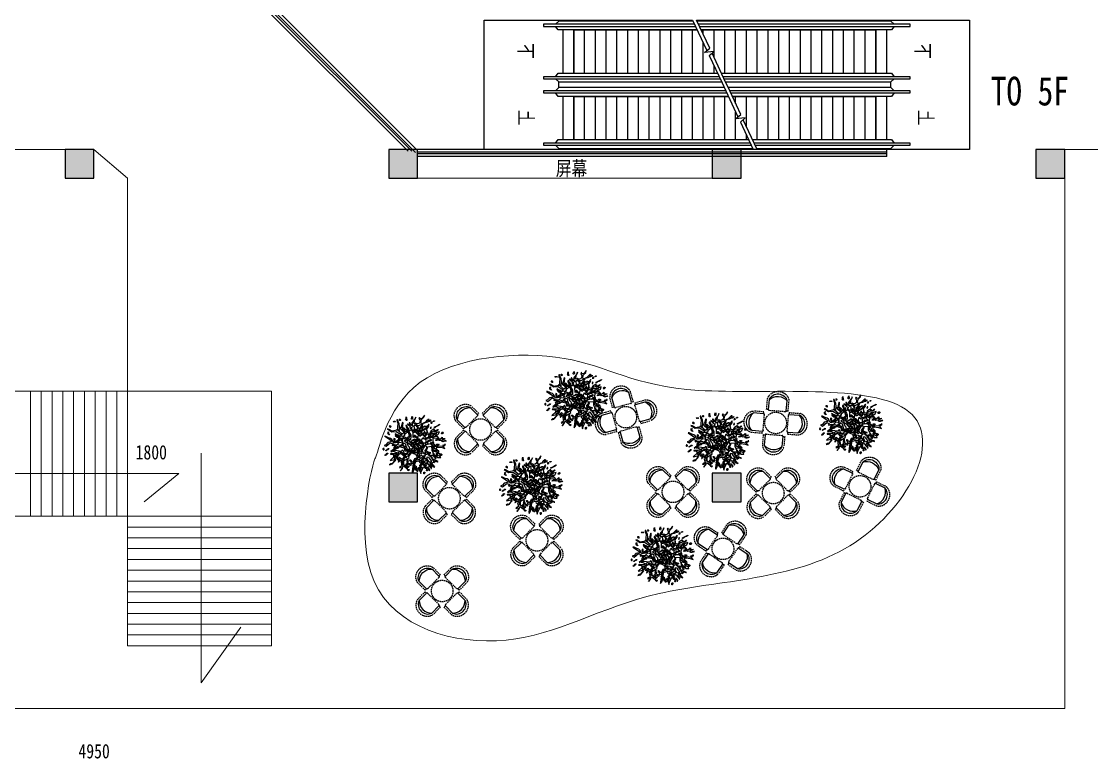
# Model space of a CAD drawing. Header units: millimetres. Extents: x 3288618 to 3380738, y 22100 to 101308.
# Drawn here: x 3326045 to 3355805, y 44148 to 64648 of the extents above; entities that cross this region are included whole.
import ezdxf

# ---------------------------------------------------------------- set-up
doc = ezdxf.new("R2010")
doc.units = ezdxf.units.MM
doc.header["$MEASUREMENT"] = 0
doc.linetypes.add('DASHED2', pattern=[0.375, 0.25, -0.125])
doc.layers.get('0').update_dxf_attribs({"linetype": 'CONTINUOUS'})
for name, color, linetype in [('0-商铺线', 2, 'CONTINUOUS'), ('COLUMN', 255, 'CONTINUOUS'), ('DIM_SYMB', 3, 'CONTINUOUS'), ('FF-FURN', 51, 'CONTINUOUS'), ('FF-PLANTS', 86, 'CONTINUOUS'), ('PUB_HATCH', 251, 'CONTINUOUS'), ('STAIR', 2, 'CONTINUOUS'), ('家具', 251, 'CONTINUOUS'), ('栏杆', 212, 'CONTINUOUS'), ('电梯', 4, 'CONTINUOUS')]:
    doc.layers.add(name, color=color, linetype=linetype)
doc.layers.add('fire', color=1, linetype='CONTINUOUS', lineweight=5)
doc.styles.add('-宋体', font='', dxfattribs={"width": 0.8})
doc.styles.add('_TCH_DIM', font='', dxfattribs={"width": 0.8})
doc.styles.get('-宋体').set_extended_font_data('SimSun')
doc.styles.get('_TCH_DIM').set_extended_font_data('SimSun')

# ---------------------------------------------------------------- blocks, each defined once
blk = doc.blocks.new('_FZH')
blk.add_lwpolyline([(-0.5, -0.5), (0.5, -0.5), (0.5, 0.5), (-0.5, 0.5)], close=True)
at = {"layer": 'PUB_HATCH'}
blk.add_solid([(-0.5, -0.5), (0.5, -0.5), (-0.5, 0.5), (0.5, 0.5)], dxfattribs=at)
blk = doc.blocks.new('FGVBBH')
at = {"layer": 'DIM_SYMB'}
for points in [[(2543475, 820011, 0, 0, 0), (2543475, 823985, 120, 0, 0), (2543475, 824435, 0, 0, 0)], [(2545323, 824414, 0, 0, 0), (2545323, 819577, 120, 0, 0), (2545323, 819127, 0, 0, 0)], [(2543475, 814209, 0, 0, 0), (2543475, 818936, 120, 0, 0), (2543475, 819386, 0, 0, 0)], [(2545323, 818593, 0, 0, 0), (2545323, 814619, 120, 0, 0), (2545323, 814279, 0, 0, 0)]]:
    blk.add_lwpolyline(points, format="xyseb", dxfattribs=at)
at = {"layer": 'STAIR'}
for p, q in [((2544349, 826054), (2542601, 826054)), ((2542601, 826054), (2542601, 820150)), ((2546197, 826054), (2544263, 826054)), ((2546197, 818470), (2546197, 826054)), ((2542716, 820096), (2542716, 824410)), ((2542716, 824410), (2542776, 824410)), ((2542776, 824410), (2542776, 820068)), ((2544174, 824410), (2544234, 824410)), ((2544174, 819415), (2544174, 824410)), ((2544234, 824410), (2544234, 819387)), ((2544564, 819233), (2544564, 824410)), ((2544564, 824410), (2544624, 824410)), ((2544624, 824410), (2544624, 819205)), ((2546022, 824410), (2546082, 824410)), ((2546022, 818551), (2546022, 824410)), ((2546082, 824410), (2546082, 818523)), ((2542630, 823874), (2542716, 823960)), ((2542630, 820136), (2542630, 823874)), ((2542875, 823887), (2542776, 823960)), ((2542875, 820022), (2542875, 823887)), ((2544174, 823960), (2544075, 823887)), ((2544075, 823887), (2544075, 819461)), ((2544234, 823960), (2544320, 823874)), ((2544320, 823874), (2544320, 819347)), ((2544320, 823874), (2544478, 823874)), ((2544478, 823874), (2544564, 823960)), ((2544478, 819273), (2544478, 823874)), ((2544723, 823887), (2544624, 823960)), ((2544723, 819158), (2544723, 823887)), ((2546022, 823960), (2545923, 823887)), ((2545923, 823887), (2545923, 818598)), ((2546082, 823960), (2546168, 823874)), ((2546168, 823874), (2546168, 818483)), ((2542875, 823754), (2544075, 823754)), ((2544723, 823754), (2545923, 823754)), ((2542875, 820022), (2542875, 823454)), ((2542875, 823454), (2544075, 823454)), ((2544075, 823454), (2542875, 823454)), ((2544075, 819461), (2544075, 823454)), ((2544723, 819158), (2544723, 823454)), ((2544723, 823454), (2545923, 823454)), ((2545923, 823454), (2544723, 823454)), ((2545923, 818598), (2545923, 823454)), ((2542875, 823154), (2544075, 823154)), ((2544723, 823154), (2545923, 823154)), ((2542875, 822854), (2544075, 822854)), ((2544723, 822854), (2545923, 822854)), ((2542875, 822554), (2544075, 822554)), ((2544723, 822554), (2545923, 822554)), ((2542875, 822254), (2544075, 822254)), ((2544723, 822254), (2545923, 822254)), ((2542875, 821954), (2544075, 821954)), ((2544723, 821954), (2545923, 821954)), ((2542875, 821654), (2544075, 821654)), ((2544723, 821654), (2545923, 821654)), ((2542875, 821354), (2544075, 821354)), ((2544723, 821354), (2545923, 821354)), ((2542875, 821054), (2544075, 821054)), ((2544723, 821054), (2545923, 821054)), ((2542875, 820754), (2544075, 820754)), ((2544723, 820754), (2545923, 820754)), ((2542875, 820454), (2544075, 820454)), ((2544723, 820454), (2545923, 820454)), ((2542601, 820150), (2543427, 819764)), ((2543361, 819685), (2542601, 820039)), ((2542601, 820039), (2542601, 812564)), ((2542630, 814635), (2542630, 820026)), ((2542716, 814209), (2542716, 819986)), ((2542776, 819958), (2542776, 814209)), ((2542875, 820154), (2544075, 820154)), ((2542875, 815054), (2542875, 819911)), ((2542875, 814622), (2542875, 819911)), ((2544723, 820154), (2545923, 820154)), ((2542875, 819854), (2542997, 819854)), ((2543233, 819854), (2544075, 819854)), ((2543361, 819685), (2543476, 819821)), ((2543476, 819821), (2543452, 819553)), ((2543452, 819553), (2543572, 819696)), ((2544349, 819223), (2543506, 819617)), ((2543572, 819696), (2544349, 819333)), ((2544723, 819854), (2545923, 819854)), ((2542875, 819554), (2543451, 819554)), ((2543453, 819554), (2543639, 819554)), ((2543875, 819554), (2544075, 819554)), ((2544075, 815054), (2544075, 819351)), ((2544075, 819351), (2544075, 814622)), ((2544349, 819333), (2544449, 819286)), ((2544723, 819554), (2545923, 819554)), ((2542875, 819254), (2544075, 819254)), ((2544174, 814209), (2544174, 819304)), ((2544234, 819276), (2544234, 814209)), ((2544320, 819236), (2544320, 814635)), ((2544449, 819176), (2544349, 819223)), ((2544449, 819286), (2545275, 818900)), ((2545209, 818821), (2544449, 819176)), ((2544478, 814635), (2544478, 819162)), ((2544564, 814209), (2544564, 819122)), ((2544624, 819094), (2544624, 814209)), ((2544723, 819254), (2545923, 819254)), ((2544723, 815054), (2544723, 819048)), ((2544723, 814622), (2544723, 819048)), ((2542875, 818954), (2544075, 818954)), ((2544723, 818954), (2544924, 818954)), ((2545160, 818954), (2545321, 818954)), ((2545209, 818821), (2545324, 818958)), ((2545324, 818958), (2545300, 818690)), ((2545300, 818690), (2545420, 818833)), ((2545326, 818954), (2545923, 818954)), ((2546197, 818359), (2545354, 818754)), ((2545420, 818833), (2546197, 818470)), ((2542875, 818654), (2544075, 818654)), ((2544723, 818654), (2545566, 818654)), ((2545802, 818654), (2545923, 818654)), ((2545923, 815054), (2545923, 818487)), ((2545923, 818487), (2545923, 814622)), ((2546022, 814209), (2546022, 818441)), ((2542875, 818354), (2544075, 818354)), ((2544723, 818354), (2545923, 818354)), ((2546082, 818413), (2546082, 814209)), ((2546168, 818373), (2546168, 814635)), ((2546197, 812564), (2546197, 818359)), ((2542875, 818054), (2544075, 818054)), ((2544723, 818054), (2545923, 818054)), ((2542875, 817754), (2544075, 817754)), ((2544723, 817754), (2545923, 817754)), ((2542875, 817454), (2544075, 817454)), ((2544723, 817454), (2545923, 817454)), ((2542875, 817154), (2544075, 817154)), ((2544723, 817154), (2545923, 817154)), ((2542875, 816854), (2544075, 816854)), ((2544723, 816854), (2545923, 816854)), ((2542875, 816554), (2544075, 816554)), ((2544723, 816554), (2545923, 816554)), ((2542875, 816254), (2544075, 816254)), ((2544723, 816254), (2545923, 816254)), ((2542875, 815954), (2544075, 815954)), ((2544723, 815954), (2545923, 815954)), ((2542875, 815654), (2544075, 815654)), ((2544723, 815654), (2545923, 815654)), ((2542875, 815354), (2544075, 815354)), ((2544723, 815354), (2545923, 815354)), ((2542875, 815054), (2544075, 815054)), ((2544075, 815054), (2542875, 815054)), ((2544723, 815054), (2545923, 815054)), ((2545923, 815054), (2544723, 815054)), ((2542716, 814549), (2542630, 814635)), ((2542776, 814549), (2542875, 814622)), ((2542875, 814754), (2544075, 814754)), ((2544075, 814622), (2544174, 814549)), ((2544320, 814635), (2544234, 814549)), ((2544320, 814635), (2544478, 814635)), ((2544564, 814549), (2544478, 814635)), ((2544624, 814549), (2544723, 814622)), ((2544723, 814754), (2545923, 814754)), ((2545923, 814622), (2546022, 814549)), ((2546168, 814635), (2546082, 814549)), ((2542776, 814209), (2542716, 814209)), ((2544234, 814209), (2544174, 814209)), ((2544624, 814209), (2544564, 814209)), ((2546082, 814209), (2546022, 814209)), ((2542601, 812564), (2544349, 812564)), ((2544349, 812564), (2546197, 812564))]:
    blk.add_line(p, q, dxfattribs=at)
at = {"layer": 'DIM_SYMB', "color": 7, "style": '_TCH_DIM', "width": 0.8}
for s, p in [('上', (2543268, 824641)), ('下', (2545121, 824567)), ('上', (2543268, 813526)), ('下', (2545121, 813526))]:
    blk.add_text(s, height=399, dxfattribs=at).set_placement(p)
blk = doc.blocks.new('erw')
at = {"layer": '家具', "linetype": 'DASHED2', "lineweight": -3, "ltscale": 150}
for p, q in [((2622452, 1055306), (2622759, 1055612)), ((2622802, 1055686), (2622602, 1055886)), ((2622765, 1055648), (2622802, 1055686)), ((2622903, 1055686), (2623103, 1055886)), ((2622941, 1055648), (2622903, 1055686)), ((2623253, 1055306), (2622946, 1055612)), ((2622378, 1055262), (2622176, 1055464)), ((2623327, 1055262), (2623529, 1055464)), ((2622378, 1055216), (2622176, 1055014)), ((2622378, 1055262), (2622415, 1055299)), ((2622378, 1055216), (2622415, 1055178)), ((2622452, 1055172), (2622759, 1054865)), ((2623253, 1055172), (2622946, 1054865)), ((2623327, 1055262), (2623290, 1055299)), ((2623327, 1055216), (2623290, 1055178)), ((2623327, 1055216), (2623529, 1055014)), ((2622802, 1054791), (2622602, 1054591)), ((2622765, 1054829), (2622802, 1054791)), ((2622941, 1054829), (2622903, 1054791)), ((2622903, 1054791), (2623103, 1054591))]:
    blk.add_line(p, q, dxfattribs=at)
at = {"layer": '家具', "ltscale": 50}
for p, q in [((2622761, 1055653), (2622563, 1055851)), ((2622945, 1055653), (2623142, 1055851)), ((2622411, 1055304), (2622214, 1055501)), ((2623294, 1055304), (2623492, 1055501)), ((2622411, 1055174), (2622214, 1054976)), ((2623294, 1055174), (2623492, 1054976)), ((2622761, 1054824), (2622563, 1054627)), ((2622945, 1054824), (2623142, 1054627))]:
    blk.add_line(p, q, dxfattribs=at)
at = {"layer": '家具', "linetype": 'DASHED2', "lineweight": -3, "ltscale": 150}
blk.add_circle((2622853, 1055239), 300, dxfattribs=at)
at = {"layer": '家具', "linetype": 'DASHED2', "lineweight": -3, "ltscale": 150, "extrusion": (0, 0, -1)}
for centre, major_axis, start_param, end_param in [((2622412, 1055652), (214, 214), 3.26463, 6.171081), ((2623293, 1055652), (-214, 214), 0.112104, 3.018556), ((2622739, 1055632), (21.2, 21.2), 0, 1.570796), ((2622966, 1055632), (-21.2, 21.2), -1.570796, 0), ((2622432, 1055325), (21.2, 21.2), 1.570796, 3.141593), ((2623273, 1055325), (-21.2, 21.2), 3.141593, 4.712389)]:
    blk.add_ellipse(centre, major_axis=major_axis, ratio=0.916667, start_param=start_param, end_param=end_param, dxfattribs=at)
at = {"layer": '家具', "ltscale": 50, "extrusion": (0, 0, -1)}
for centre, major_axis, start_param, end_param in [((2622432, 1055632), (181, 181), 3.407738, 6.01704), ((2622523, 1055541), (228, 228), 3.841044, 5.583734), ((2623273, 1055632), (-181, 181), 0.266145, 2.875448), ((2623182, 1055541), (-228, 228), 0.699451, 2.442141)]:
    blk.add_ellipse(centre, major_axis=major_axis, ratio=0.916667, start_param=start_param, end_param=end_param, dxfattribs=at)
at = {"layer": '家具', "linetype": 'DASHED2', "lineweight": -3, "ltscale": 150}
for centre, major_axis, start_param, end_param in [((2622412, 1054826), (-214, 214), 0.123037, 3.029489), ((2622432, 1055153), (-21.2, 21.2), 4.712389, 6.283185), ((2623293, 1054826), (214, 214), 3.253697, 6.160148), ((2623273, 1055153), (21.2, 21.2), 0, 1.570796), ((2622739, 1054846), (-21.2, 21.2), 3.141593, 4.712389), ((2622966, 1054846), (21.2, 21.2), 1.570796, 3.141593)]:
    blk.add_ellipse(centre, major_axis=major_axis, ratio=0.916667, start_param=start_param, end_param=end_param, dxfattribs=at)
at = {"layer": '家具', "ltscale": 50}
for centre, major_axis, start_param, end_param in [((2622432, 1054845), (-181, 181), 0.266145, 2.875448), ((2622523, 1054936), (-228, 228), 0.699451, 2.442141), ((2623273, 1054845), (181, 181), 3.407738, 6.01704), ((2623182, 1054936), (228, 228), 3.841044, 5.583734)]:
    blk.add_ellipse(centre, major_axis=major_axis, ratio=0.916667, start_param=start_param, end_param=end_param, dxfattribs=at)
blk = doc.blocks.new('A$C2ECD67A8')
at = {"color": 251, "linetype": 'ByBlock'}
for p, q in [((-246, 1903), (-476, 2183)), ((-476, 2183), (-357, 1893)), ((59, 2387), (3, 2385)), ((3, 2385), (6, 2318)), ((6, 2318), (47, 2337)), ((47, 2337), (190, 2149)), ((185, 2244), (59, 2387)), ((253, 2325), (185, 2244)), ((190, 2149), (273, 2227)), ((322, 2331), (253, 2325)), ((273, 2227), (384, 1826)), ((387, 2473), (322, 2331)), ((395, 2194), (387, 2473)), ((484, 1801), (395, 2194)), ((856, 2056), (790, 2009)), ((790, 2009), (820, 1840)), ((1193, 2019), (856, 2056)), ((1215, 2334), (1193, 2019)), ((1203, 1900), (1403, 2138)), ((1305, 2403), (1215, 2334)), ((1403, 2138), (1305, 2403)), ((1728, 2316), (1710, 2038)), ((1710, 2038), (1871, 1960)), ((1762, 2274), (1728, 2316)), ((1747, 2106), (1762, 2274)), ((1955, 1981), (1747, 2106)), ((2274, 2117), (2133, 1882)), ((2246, 1857), (2312, 1996)), ((2318, 2188), (2272, 2189)), ((2272, 2189), (2274, 2117)), ((2312, 1996), (2318, 2188)), ((-675, 1439), (-892, 1452)), ((-892, 1452), (-726, 1234)), ((-812, 997), (-878, 904)), ((-602, 744), (-812, 997)), ((-726, 1234), (-571, 1181)), ((-570, 1373), (-675, 1439)), ((-571, 1181), (-584, 1138)), ((-584, 1138), (-123, 909)), ((-274, 1113), (-570, 1373)), ((-396, 1873), (-491, 1934)), ((-491, 1934), (-484, 1835)), ((-484, 1835), (-248, 1719)), ((-248, 1719), (-409, 1430)), ((-409, 1430), (-274, 1113)), ((-357, 1893), (-396, 1873)), ((-253, 1424), (-152, 1723)), ((-163, 1106), (-253, 1424)), ((-152, 1723), (-246, 1903)), ((197, 1224), (-163, 1106)), ((517, 1495), (197, 1224)), ((384, 1826), (517, 1495)), ((408, 1061), (740, 1603)), ((643, 712), (408, 1061)), ((590, 1714), (484, 1801)), ((820, 1840), (590, 1714)), ((740, 1603), (901, 1696)), ((901, 1696), (908, 1943)), ((908, 1943), (1203, 1900)), ((1449, 1403), (1344, 1235)), ((1344, 1235), (1493, 1082)), ((1871, 1960), (1449, 1403)), ((1493, 1082), (1515, 874)), ((1640, 904), (1637, 997)), ((1637, 997), (2063, 941)), ((1681, 1213), (1653, 1389)), ((1653, 1389), (1674, 1367)), ((1674, 1367), (1696, 1412)), ((1885, 1287), (1681, 1213)), ((1696, 1412), (1720, 1390)), ((1720, 1390), (1924, 1725)), ((1991, 1259), (1885, 1287)), ((1924, 1725), (2195, 1707)), ((1935, 1934), (1955, 1981)), ((2031, 1841), (1935, 1934)), ((2322, 943), (1991, 1259)), ((2133, 1882), (2031, 1841)), ((2195, 1707), (2240, 1666)), ((2240, 1666), (2284, 1687)), ((2351, 1757), (2246, 1857)), ((2284, 1687), (2378, 1613)), ((2534, 1233), (2322, 943)), ((2438, 1946), (2351, 1757)), ((2378, 1613), (2508, 1921)), ((2553, 1963), (2438, 1946)), ((2441, 892), (3142, 1040)), ((2508, 1921), (2576, 1919)), ((2625, 1469), (2534, 1233)), ((2576, 1919), (2553, 1963)), ((2719, 1863), (2575, 1662)), ((2575, 1662), (2625, 1469)), ((2624, 1228), (2736, 1561)), ((3135, 1176), (2624, 1228)), ((2661, 1653), (2762, 1819)), ((2736, 1561), (2661, 1653)), ((2783, 1842), (2719, 1863)), ((2762, 1819), (2785, 1795)), ((2785, 1795), (2783, 1842)), ((3344, 1202), (3135, 1176)), ((3142, 1040), (3344, 1202)), ((-614, 120), (-1207, 314)), ((-1207, 314), (-700, 108)), ((-878, 904), (-970, 905)), ((-970, 905), (-689, 696)), ((-700, 108), (-527, -61)), ((-689, 696), (-552, 656)), ((-439, -56), (-614, 120)), ((-235, 764), (-602, 744)), ((-552, 656), (-531, 698)), ((-531, 698), (-303, 670)), ((-303, 670), (-182, 581)), ((-121, 837), (-235, 764)), ((-182, 581), (-72, 693)), ((-123, 909), (-121, 837)), ((-72, 693), (-48, 668)), ((-48, 668), (-12, 835)), ((-12, 835), (151, 926)), ((151, 926), (221, 877)), ((221, 877), (200, 829)), ((200, 829), (545, 602)), ((545, 602), (593, 390)), ((593, 390), (556, -61)), ((719, 674), (643, 712)), ((809, 605), (719, 674)), ((1367, 601), (809, 605)), ((990, -148), (1066, 68)), ((1066, 68), (1541, 216)), ((1515, 874), (1367, 601)), ((1541, 216), (1746, 431)), ((1727, 906), (1640, 904)), ((1757, 816), (1727, 906)), ((1727, 604), (1757, 816)), ((1780, 537), (1727, 604)), ((1746, 431), (1767, 410)), ((1767, 410), (1789, 454)), ((2058, 666), (1780, 537)), ((1789, 454), (1812, 433)), ((1812, 433), (1834, 480)), ((1834, 480), (1875, 458)), ((1875, 458), (2016, 524)), ((2016, 524), (2265, 189)), ((2122, 636), (2058, 666)), ((2063, 941), (2163, 846)), ((2298, 346), (2122, 636)), ((2163, 846), (2287, 684)), ((2265, 189), (2621, 151)), ((2287, 684), (2351, 684)), ((2613, 386), (2298, 346)), ((2351, 684), (2378, 727)), ((2378, 727), (2401, 705)), ((2401, 705), (2441, 892)), ((2529, 246), (2825, 278)), ((2551, 203), (2529, 246)), ((2617, 195), (2551, 203)), ((2817, 394), (2613, 386)), ((2621, 151), (2617, 195)), ((2881, 428), (2817, 394)), ((2825, 278), (2984, 262)), ((2908, 607), (2881, 428)), ((3255, 888), (2908, 607)), ((2961, 286), (3465, 405)), ((2984, 262), (2961, 286)), ((3003, 563), (3228, 773)), ((3004, 458), (3003, 563)), ((3301, 506), (3004, 458)), ((3228, 773), (3255, 888)), ((3552, 463), (3301, 506)), ((3465, 405), (3552, 463)), ((-1645, -381), (-1830, -412)), ((-1830, -412), (-1439, -504)), ((-1368, -509), (-1645, -381)), ((-1455, -710), (-1475, -753)), ((-1475, -753), (-1364, -771)), ((-1433, -729), (-1455, -710)), ((-1439, -504), (-1389, -730)), ((-1410, -711), (-1433, -729)), ((-1389, -730), (-1410, -711)), ((-1031, -464), (-1368, -509)), ((-1364, -771), (-1249, -607)), ((-1249, -607), (-1047, -559)), ((-1047, -559), (-917, -625)), ((-797, -508), (-1032, -287)), ((-1032, -287), (-1031, -464)), ((-917, -625), (-739, -1011)), ((-527, -61), (-806, -131)), ((-806, -131), (-803, -170)), ((-803, -170), (-480, -149)), ((-614, -944), (-797, -508)), ((-184, -725), (-614, -944)), ((-480, -149), (-256, -189)), ((-98, -95), (-439, -56)), ((-256, -189), (-208, -259)), ((-208, -259), (-246, -404)), ((-246, -404), (-245, -593)), ((-245, -593), (-184, -725)), ((-168, -519), (-59, -185)), ((46, -803), (-168, -519)), ((-59, -185), (-98, -95)), ((465, -634), (46, -803)), ((227, -1064), (337, -942)), ((390, -487), (282, -605)), ((282, -605), (465, -634)), ((337, -942), (438, -896)), ((394, -345), (390, -487)), ((440, -203), (394, -345)), ((438, -896), (746, -792)), ((556, -61), (440, -203)), ((746, -792), (702, -1122)), ((1088, -256), (990, -148)), ((1437, -95), (1088, -256)), ((1430, -1007), (1846, -622)), ((1577, -206), (1437, -95)), ((1668, -208), (1577, -206)), ((1842, -286), (1668, -208)), ((2192, -396), (1842, -286)), ((1846, -622), (2039, -652)), ((2039, -652), (2200, -887)), ((2200, -887), (2179, -1034)), ((2370, -671), (2192, -396)), ((2280, -844), (2215, -728)), ((2215, -728), (2418, -749)), ((2403, -841), (2280, -844)), ((2293, -1087), (2403, -841)), ((2576, -726), (2370, -671)), ((2418, -749), (2460, -729)), ((2460, -729), (2505, -779)), ((2505, -779), (2485, -825)), ((2485, -825), (2575, -841)), ((2575, -841), (3013, -875)), ((2601, -690), (2576, -726)), ((2751, -704), (2601, -690)), ((3137, -551), (2751, -704)), ((3013, -875), (3306, -686)), ((3243, -146), (3137, -551)), ((3473, -36), (3243, -146)), ((3259, -575), (3267, -485)), ((3494, -552), (3259, -575)), ((3267, -485), (3349, -201)), ((3306, -686), (3516, -849)), ((3349, -201), (3473, -36)), ((3429, -679), (3489, -612)), ((3555, -805), (3429, -679)), ((3489, -612), (3534, -635)), ((3786, -665), (3494, -552)), ((3516, -849), (3555, -805)), ((3534, -635), (3554, -593)), ((3554, -593), (3786, -665)), ((-1057, -1099), (-1175, -1096)), ((-1175, -1096), (-1123, -1138)), ((-1123, -1138), (-776, -1224)), ((-739, -1011), (-1057, -1099)), ((-776, -1224), (-711, -1247)), ((-711, -1247), (-644, -1167)), ((-504, -1176), (-704, -1418)), ((-704, -1418), (-681, -1466)), ((-681, -1466), (-456, -1328)), ((-644, -1167), (-504, -1176)), ((-11, -1884), (-462, -1996)), ((-456, -1328), (-434, -1281)), ((-434, -1281), (-342, -1307)), ((-357, -1097), (-41, -1056)), ((-342, -1307), (-357, -1097)), ((-37, -1322), (-354, -1574)), ((-354, -1574), (-327, -1659)), ((-327, -1659), (-231, -1615)), ((-231, -1615), (-86, -1456)), ((-86, -1456), (28, -1459)), ((-72, -2030), (25, -1869)), ((-41, -1056), (-37, -1322)), ((-5, -1818), (-11, -1884)), ((194, -1585), (-5, -1818)), ((25, -1869), (379, -1603)), ((28, -1459), (52, -1270)), ((52, -1270), (111, -1197)), ((111, -1197), (227, -1064)), ((540, -1442), (194, -1585)), ((379, -1603), (529, -1709)), ((529, -1709), (380, -2144)), ((502, -2304), (597, -1852)), ((718, -1563), (540, -1442)), ((597, -1852), (585, -1735)), ((585, -1735), (776, -1814)), ((702, -1122), (719, -1253)), ((719, -1253), (718, -1563)), ((776, -1814), (760, -2168)), ((810, -2034), (1069, -1570)), ((1069, -1570), (1224, -1730)), ((1224, -1730), (1412, -1850)), ((1246, -1131), (1430, -1007)), ((1286, -1393), (1246, -1131)), ((1326, -1670), (1286, -1393)), ((1841, -1898), (1326, -1670)), ((1376, -1348), (1387, -1339)), ((1438, -1402), (1376, -1348)), ((1496, -1968), (1386, -2108)), ((1387, -1339), (1396, -1329)), ((1396, -1329), (1400, -1316)), ((1400, -1316), (1398, -1300)), ((1398, -1300), (1461, -1339)), ((1412, -1850), (1496, -1968)), ((1509, -1433), (1438, -1402)), ((1461, -1339), (1527, -1368)), ((1584, -1458), (1509, -1433)), ((1527, -1368), (1595, -1399)), ((1658, -1493), (1584, -1458)), ((1595, -1399), (1658, -1444)), ((1658, -1444), (1676, -1451)), ((1678, -1501), (1658, -1493)), ((1676, -1451), (1698, -1452)), ((1701, -1504), (1678, -1501)), ((1698, -1452), (1722, -1451)), ((1724, -1502), (1701, -1504)), ((1722, -1451), (1743, -1456)), ((1744, -1495), (1724, -1502)), ((1743, -1456), (1747, -1463)), ((1748, -1488), (1744, -1495)), ((1747, -1463), (1749, -1476)), ((1749, -1476), (1748, -1488)), ((2026, -1767), (1841, -1898)), ((1844, -2006), (1862, -1964)), ((1862, -1964), (2027, -2010)), ((2438, -2072), (2026, -1767)), ((2027, -2010), (2040, -1864)), ((2040, -1864), (2421, -2110)), ((2179, -1034), (2176, -1362)), ((2176, -1362), (2437, -1563)), ((2301, -1245), (2293, -1087)), ((2552, -1566), (2301, -1245)), ((2437, -1563), (2637, -2068)), ((2645, -1635), (2552, -1566)), ((2613, -1810), (2775, -1667)), ((2672, -2047), (2613, -1810)), ((2869, -1585), (2645, -1635)), ((2775, -1667), (3222, -1893)), ((3006, -1407), (2869, -1585)), ((2982, -1528), (3071, -1494)), ((3222, -1893), (2982, -1528)), ((3452, -1588), (3006, -1407)), ((3071, -1494), (3440, -1597)), ((3440, -1597), (3483, -1712)), ((3608, -1783), (3452, -1588)), ((3483, -1712), (3608, -1783)), ((-267, -2307), (-559, -2574)), ((-559, -2574), (-537, -2639)), ((-537, -2639), (-356, -2548)), ((-462, -1996), (-481, -2062)), ((-481, -2062), (-72, -2030)), ((-356, -2548), (-288, -2439)), ((-288, -2439), (138, -2312)), ((-7, -2167), (-267, -2307)), ((133, -2110), (-7, -2167)), ((380, -2144), (133, -2110)), ((138, -2312), (363, -2263)), ((363, -2263), (624, -2673)), ((676, -2670), (502, -2304)), ((624, -2673), (564, -3003)), ((575, -3143), (676, -2670)), ((760, -2168), (742, -2329)), ((742, -2329), (819, -2265)), ((819, -2265), (810, -2034)), ((1386, -2108), (1170, -2164)), ((1170, -2164), (1183, -2283)), ((1183, -2283), (1388, -2181)), ((1293, -2900), (1284, -3044)), ((1308, -2769), (1293, -2900)), ((1334, -2432), (1294, -2563)), ((1294, -2563), (1308, -2769)), ((1300, -3139), (1408, -2644)), ((1575, -2144), (1334, -2432)), ((1388, -2181), (1524, -2046)), ((1408, -2644), (1486, -2386)), ((1486, -2386), (1584, -2426)), ((1524, -2046), (1575, -2144)), ((1584, -2426), (1749, -2684)), ((1685, -2446), (1690, -2173)), ((2126, -2706), (1685, -2446)), ((1690, -2173), (1753, -2175)), ((1733, -2024), (1750, -1985)), ((1846, -2175), (1733, -2024)), ((1749, -2684), (1993, -2772)), ((1750, -1985), (1844, -2006)), ((1753, -2175), (1798, -2232)), ((1798, -2232), (1826, -2220)), ((1826, -2220), (1846, -2175)), ((1993, -2772), (2121, -2906)), ((2121, -2906), (2126, -2706)), ((2421, -2110), (2438, -2072)), ((2637, -2068), (2672, -2047)), ((564, -3003), (575, -3143)), ((1284, -3044), (1300, -3139))]:
    blk.add_line(p, q, dxfattribs=at)
at = {"flags": 128}
for points in [[(-344, -683), (-309, -699), (-193, -611), (-162, -625), (-177, -700), (-145, -715), (-179, -845), (-65, -857), (-251, -1157), (-222, -1172), (10, -847), (-94, -699), (77, -292), (291, -263), (494, -234), (592, -382), (895, -718), (874, -871), (695, -996), (580, -978), (326, -971), (173, -1177), (-216, -1330), (-200, -1358), (-17, -1314), (96, -1445), (-74, -1797), (206, -1611), (234, -1682), (158, -1974), (70, -2008), (16, -2106), (165, -1984), (301, -1631), (161, -1520), (119, -1341), (172, -1268), (418, -1072), (541, -1068), (732, -1158), (729, -1060), (818, -1010), (804, -1171), (820, -1205), (782, -1240), (746, -1224), (734, -1295), (713, -1643), (863, -1878), (739, -2044), (774, -2075), (870, -1977), (923, -2025), (905, -2060), (938, -2077), (885, -2261), (969, -2030), (948, -1842), (1018, -1849), (1240, -1919), (1369, -2019), (1281, -1835), (966, -1746), (843, -1437), (852, -1317), (823, -1297), (864, -1134), (1075, -996), (1156, -718), (1214, -581), (1215, -508), (1299, -398), (1170, -119), (1253, -42), (1421, -105), (1542, -484), (1711, -650), (1695, -667), (1729, -685), (1713, -703), (1750, -721), (1733, -753), (1786, -866), (1529, -1060), (1504, -1343), (1538, -1341), (1543, -1288), (1577, -1271), (1605, -1507), (1594, -1634), (1613, -1615), (1711, -2018), (1757, -2087), (1787, -1888), (1747, -1651), (1828, -1652), (1993, -1833), (2083, -1856), (1861, -1577), (1722, -1554), (1695, -1502), (1686, -1339), (1651, -1089), (1874, -952), (1897, -902), (1794, -678), (1845, -637), (2010, -663), (2079, -641), (2076, -572), (2148, -570), (2110, -909), (2037, -987), (1914, -1084), (1914, -1135), (1948, -1156), (1931, -1174), (2076, -1208), (2199, -1768), (2328, -1931), (2305, -1765), (2339, -1358), (2598, -1451), (2669, -1392), (2799, -1475), (2780, -1493), (2817, -1492), (2833, -1441), (2675, -1324), (2526, -1362), (2342, -1286), (2115, -1115), (2356, -855), (2376, -771), (2316, -608), (2452, -587), (2436, -604), (2471, -622), (2454, -640), (2716, -807), (2705, -1022), (2674, -1058), (2691, -1093), (2635, -1167), (2875, -1274), (2874, -1328), (2908, -1310), (2894, -1219), (2746, -1147), (2823, -1065), (2931, -1119), (3080, -1126), (3080, -1089), (3025, -1090), (2840, -975), (2808, -893), (2879, -818), (2915, -834), (3010, -671), (3140, -685), (3172, -658), (2957, -640), (2898, -768), (2461, -425), (2330, -340), (2213, -456), (2052, -471), (1838, -350), (1835, 93), (1887, 164), (1916, 224), (2184, 407), (2608, 137), (2682, 7), (2874, -1), (2844, -235), (3030, -397), (3235, -322), (3180, -250), (2935, -229), (2960, 39), (2923, 92), (2792, 70), (2692, 255), (2758, 338), (3062, 404), (3278, 407), (3167, 461), (3162, 516), (3098, 571), (3208, 669), (3206, 714), (3153, 713), (3169, 679), (3025, 568), (3086, 501), (2777, 417), (2521, 315), (2308, 573), (2212, 861), (2457, 929), (2691, 845), (2829, 918), (3043, 1097), (2820, 1007), (2804, 1038), (2850, 1112), (2773, 1108), (2687, 921), (2460, 1053), (2216, 949), (2414, 1181), (2464, 1265), (2472, 1437), (2304, 1308), (2265, 1185), (2232, 1195), (2060, 831), (2004, 831), (1946, 922), (1926, 1215), (2120, 1379), (2047, 1433), (2047, 1505), (1888, 1284), (1859, 1175), (1892, 1159), (1872, 978), (1805, 882), (1892, 793), (1874, 775), (2004, 744), (2076, 613), (2039, 558), (2002, 576), (1830, 304), (1665, 268), (1316, 303), (1204, 397), (1094, 435), (984, 439), (890, 527), (871, 381), (735, 717), (952, 884), (1212, 793), (1282, 823), (1308, 1094), (1442, 1231), (1585, 1701), (1432, 1300), (1303, 1165), (1245, 1387), (1215, 1385), (1236, 1128), (1207, 950), (1153, 913), (1040, 945), (894, 946), (792, 899), (617, 1244), (953, 1384), (1121, 1568), (985, 1570), (945, 1839), (1042, 2058), (1016, 2205), (949, 1895), (774, 1858), (789, 1875), (774, 1893), (789, 1911), (756, 1927), (742, 1839), (871, 1745), (911, 1584), (861, 1481), (564, 1344), (492, 1598), (493, 1692), (460, 1651), (398, 1376), (381, 1324), (444, 1270), (439, 1159), (249, 1321), (212, 1303), (321, 1122), (358, 1105), (339, 1031), (502, 1041), (537, 789), (331, 789), (132, 1044), (66, 1024), (102, 947), (226, 830), (225, 739), (372, 718), (430, 670), (534, 576), (630, 487), (667, 406), (751, 159), (494, 199), (394, 187), (153, 191), (245, 332), (130, 609), (-54, 769), (-105, 775), (-197, 1135), (-248, 1151), (-218, 825), (-93, 746), (118, 461), (37, 344), (-301, 467), (-278, 663), (-324, 775), (-435, 984), (-646, 1219), (-696, 1202), (-624, 1057), (-538, 1002), (-434, 661), (-394, 482), (-709, 279), (-966, 331), (-1074, 324), (-706, 237), (-424, 371), (-72, 290), (18, 299), (-41, 147), (-316, 165), (-441, 181), (-391, 119), (-212, 123), (151, -88), (29, -209), (-61, -358), (-152, -424), (-262, -334), (-308, -162), (-400, -171), (-319, -335), (-212, -445), (-288, -484), (-514, -289), (-616, -256), (-775, -264), (-877, -251), (-989, -242), (-1062, -254), (-677, -345), (-476, -411), (-506, -488), (-704, -616), (-770, -810), (-872, -910), (-717, -916), (-520, -568), (-309, -575), (-309, -625), (-353, -660)], [(857, -374), (805, -359), (793, -355), (788, -350), (783, -345), (748, -320), (737, -310), (730, -297), (720, -278), (705, -261), (689, -246), (672, -232), (667, -226), (654, -207), (651, -201), (648, -181), (607, -165), (519, -140), (431, -115), (392, -100), (392, -76), (391, -50), (396, -28), (412, -11), (423, -4), (431, 5), (437, 14), (442, 24), (489, 29), (585, 25), (682, 19), (733, 19), (795, 55), (834, 96), (866, 144), (911, 199), (927, 225), (943, 260), (962, 293), (984, 310), (1000, 310), (1032, 307), (1048, 307), (1101, 310), (1142, 301), (1182, 281), (1228, 250), (1256, 231), (1289, 212), (1324, 196), (1357, 185), (1387, 180), (1419, 177), (1451, 175), (1481, 172), (1504, 171), (1527, 173), (1550, 174), (1600, 165), (1629, 167), (1660, 169), (1690, 168), (1698, 165), (1704, 161), (1710, 154), (1713, 146), (1713, 119), (1706, 94), (1697, 68), (1692, 42), (1689, 30), (1683, 19), (1677, 7), (1671, -4), (1661, -68), (1671, -128), (1697, -185), (1734, -239), (1739, -251), (1742, -266), (1743, -283), (1744, -299), (1751, -333), (1758, -366), (1767, -398), (1778, -429), (1800, -460), (1829, -485), (1861, -510), (1888, -539), (1842, -544), (1796, -542), (1752, -533), (1711, -517), (1675, -486), (1649, -444), (1631, -396), (1614, -349), (1598, -294), (1593, -237), (1596, -178), (1610, -87), (1610, -52), (1602, -21), (1581, 0), (1564, 5), (1545, 5), (1525, -1), (1509, -17), (1500, -21), (1488, -17), (1476, -8), (1469, 3), (1463, 20), (1456, 35), (1445, 46), (1430, 50), (1392, 53), (1356, 61), (1320, 70), (1282, 71), (1277, 68), (1272, 64), (1266, 60), (1261, 61), (1234, 90), (1205, 117), (1173, 134), (1136, 131), (1129, 123), (1122, 91), (1114, 78), (1101, 72), (1086, 71), (1055, 75), (1050, 74), (1045, 72), (1041, 69), (1039, 66), (1020, 31), (990, 11), (953, 0), (916, -8), (896, -18), (882, -34), (874, -52), (876, -71), (897, -91), (925, -105), (947, -121), (947, -147), (938, -159), (924, -171), (894, -194), (889, -203), (888, -215), (891, -228), (898, -238), (916, -248), (937, -254), (983, -260), (1002, -266), (1021, -274), (1039, -283), (1058, -291), (1068, -293), (1079, -294), (1089, -296), (1095, -300), (1104, -317), (1109, -336), (1108, -356), (1097, -383), (1096, -391), (1098, -399), (1102, -407), (1090, -413), (1081, -421), (1074, -431), (1070, -444), (1070, -476), (1073, -507), (1075, -539), (1070, -570), (1063, -598), (1059, -615), (1056, -633), (1052, -660), (1048, -670), (1042, -679), (1034, -688), (1026, -697), (1025, -701), (1026, -710), (1024, -714), (1018, -721), (1010, -727), (1003, -731), (996, -734), (983, -733), (977, -722), (974, -707), (972, -692), (969, -678), (958, -638), (953, -615), (951, -603), (951, -593), (953, -561), (955, -548), (949, -537), (930, -512), (913, -477), (904, -441), (893, -406), (870, -378)]]:
    blk.add_lwpolyline(points, close=True, dxfattribs=at)
at = {"color": 251, "linetype": 'ByBlock', "flags": 128}
for points in [[(-146, 1982), (-155, 1957), (-162, 1946), (-172, 1937), (-202, 2037), (-252, 2127), (-307, 2213), (-352, 2304), (-350, 2318), (-325, 2304), (-294, 2294), (-273, 2321), (-284, 2312), (-293, 2302), (-297, 2289), (-293, 2275), (-241, 2205), (-181, 2139), (-140, 2067), (-146, 1982)], [(977, 2318), (978, 2346), (984, 2373), (998, 2394), (1021, 2407), (1034, 2408), (1046, 2407), (1056, 2403), (1082, 2386), (1100, 2377), (1116, 2368), (1129, 2355), (1133, 2343), (1135, 2330), (1134, 2316), (1130, 2304), (1116, 2287), (1097, 2275), (1078, 2264), (1063, 2249), (1053, 2234), (1044, 2222), (1033, 2213), (1020, 2206), (1009, 2207), (999, 2215), (993, 2226), (990, 2235), (986, 2256), (982, 2276), (978, 2297), (977, 2318)], [(-1506, 1224), (-1393, 1153), (-1300, 1059), (-1205, 967), (-1086, 903), (-1084, 898), (-1083, 887), (-1083, 860), (-1098, 862), (-1110, 857), (-1120, 849), (-1129, 837), (-1227, 938), (-1328, 1036), (-1434, 1126), (-1550, 1205), (-1527, 1219), (-1516, 1224), (-1506, 1224)], [(-1045, 1222), (-1048, 1227), (-1048, 1238), (-1048, 1265), (-974, 1248), (-907, 1218), (-847, 1175), (-794, 1114), (-790, 1099), (-794, 1085), (-803, 1075), (-812, 1074), (-871, 1106), (-927, 1146), (-984, 1187), (-1045, 1222)], [(-849, 1657), (-905, 1668), (-952, 1701), (-977, 1747), (-965, 1798), (-939, 1813), (-906, 1807), (-870, 1790), (-837, 1771), (-818, 1754), (-807, 1727), (-805, 1697), (-811, 1669), (-819, 1668), (-832, 1669)], [(1411, 1612), (1424, 1561), (1420, 1536), (1396, 1517), (1377, 1587), (1351, 1657), (1338, 1719), (1357, 1764), (1389, 1768), (1404, 1728), (1409, 1667), (1411, 1612)], [(2880, 1606), (2860, 1600), (2837, 1600), (2790, 1604), (2812, 1630), (2833, 1659), (2854, 1681), (2879, 1688), (2901, 1675), (2909, 1652), (2902, 1626), (2880, 1606)], [(3094, 1459), (3091, 1482), (3102, 1504), (3122, 1519), (3143, 1521), (3176, 1517), (3208, 1519), (3239, 1519), (3269, 1509), (3272, 1503), (3273, 1494), (3273, 1485), (3269, 1478), (3245, 1461), (3217, 1452), (3188, 1443), (3161, 1429), (3144, 1424), (3124, 1430), (3107, 1443), (3094, 1459)], [(-1604, 609), (-1591, 600), (-1581, 588), (-1577, 576), (-1582, 564), (-1590, 560), (-1602, 559), (-1614, 560), (-1624, 565), (-1645, 585), (-1662, 610), (-1670, 634), (-1666, 653), (-1652, 659), (-1638, 647), (-1622, 626), (-1604, 609)], [(-1419, 190), (-1329, 87), (-1242, -18), (-1158, -127), (-1079, -239), (-1105, -242), (-1130, -234), (-1150, -220), (-1162, -207), (-1263, -99), (-1381, -37), (-1507, 8), (-1633, 65), (-1652, 83), (-1633, 86), (-1610, 90), (-1614, 108), (-1571, 104), (-1531, 94), (-1491, 79), (-1451, 62), (-1442, 64), (-1433, 73), (-1429, 87), (-1432, 103), (-1470, 157), (-1518, 198), (-1569, 236), (-1618, 276), (-1554, 294), (-1500, 273), (-1456, 232), (-1419, 190)], [(-1391, 434), (-1420, 417), (-1448, 409), (-1476, 408), (-1507, 416), (-1476, 453), (-1439, 477), (-1397, 488), (-1349, 484), (-1350, 469), (-1345, 456), (-1336, 445), (-1325, 436), (-1360, 439), (-1377, 439), (-1391, 434)], [(-241, 124), (-261, 124), (-282, 124), (-298, 131), (-305, 149), (-315, 189), (-337, 217), (-362, 242), (-382, 270), (-346, 272), (-330, 271), (-315, 265), (-288, 235), (-271, 199), (-257, 161), (-241, 124)], [(-191, -21), (-212, 1), (-220, 26), (-218, 51), (-211, 72), (-203, 78), (-192, 73), (-180, 63), (-172, 50), (-169, 30), (-173, 13), (-182, -4), (-191, -21)], [(3517, 10), (3471, 17), (3422, 22), (3385, 32), (3373, 59), (3394, 89), (3434, 80), (3480, 49), (3517, 10)], [(2630, -91), (2623, -91), (2618, -95), (2609, -104), (2587, -131), (2570, -164), (2550, -186), (2522, -182), (2503, -157), (2500, -123), (2510, -86), (2528, -55), (2545, -40), (2566, -31), (2588, -28), (2610, -33), (2624, -43), (2632, -58), (2639, -75), (2647, -91)], [(2840, -380), (2812, -360), (2778, -351), (2746, -337), (2724, -305), (2723, -288), (2728, -274), (2736, -265), (2743, -263), (2782, -280), (2825, -302), (2851, -333), (2840, -380)], [(-1096, -1405), (-1158, -1427), (-1219, -1436), (-1281, -1436), (-1346, -1426), (-1295, -1385), (-1242, -1349), (-1184, -1324), (-1120, -1317), (-1107, -1322), (-1094, -1333), (-1084, -1347), (-1077, -1362), (-1077, -1374), (-1081, -1386), (-1088, -1398), (-1096, -1405)], [(-790, -1798), (-795, -1823), (-825, -1866), (-831, -1892), (-903, -1879), (-970, -1901), (-1035, -1928), (-1105, -1933), (-1032, -1887), (-955, -1846), (-881, -1802), (-811, -1749), (-798, -1773), (-793, -1785), (-790, -1798)], [(-678, -2397), (-671, -2352), (-646, -2327), (-610, -2322), (-572, -2335), (-563, -2352), (-571, -2373), (-583, -2397), (-588, -2423), (-600, -2409), (-606, -2404), (-611, -2402), (-623, -2406), (-632, -2416), (-636, -2430), (-634, -2446), (-656, -2444), (-669, -2432), (-675, -2415), (-678, -2397)], [(-235, -2862), (-233, -2873), (-233, -2885), (-233, -2909), (-261, -2889), (-284, -2864), (-303, -2837), (-322, -2808), (-328, -2782), (-324, -2753), (-320, -2723), (-330, -2692), (-276, -2773), (-253, -2816), (-235, -2862)], [(308, -2917), (282, -2916), (255, -2923), (235, -2937), (230, -2958), (240, -3005), (244, -3030), (247, -3055), (252, -3067), (264, -3076), (279, -3080), (295, -3079), (303, -3075), (306, -3067), (309, -3050), (308, -3025), (304, -2999), (304, -2975), (318, -2952), (322, -2944), (321, -2932), (315, -2922), (308, -2917)], [(1025, -2820), (1013, -2910), (964, -2953), (889, -2970), (799, -2982), (798, -2934), (817, -2934), (836, -2935), (854, -2941), (868, -2959), (911, -2916), (947, -2867), (982, -2817), (1023, -2772), (1024, -2796), (1025, -2820)], [(2492, -2589), (2437, -2579), (2402, -2534), (2365, -2488), (2304, -2477), (2281, -2466), (2254, -2437), (2236, -2406), (2242, -2387), (2309, -2392), (2369, -2444), (2433, -2508), (2513, -2551), (2517, -2557), (2513, -2569), (2504, -2581), (2492, -2589)], [(2388, -2802), (2398, -2844), (2406, -2863), (2420, -2878), (2449, -2886), (2478, -2879), (2502, -2860), (2518, -2834), (2520, -2811), (2509, -2792), (2491, -2777), (2468, -2768), (2450, -2767), (2436, -2774), (2422, -2782), (2405, -2784)], [(2929, -2503), (2874, -2456), (2809, -2437), (2741, -2425), (2679, -2395), (2670, -2378), (2667, -2353), (2669, -2329), (2677, -2314), (2701, -2311), (2722, -2331), (2742, -2358), (2766, -2379), (2780, -2381), (2792, -2375), (2802, -2367), (2811, -2363), (2850, -2372), (2883, -2400), (2914, -2432), (2951, -2456), (2929, -2503)]]:
    blk.add_lwpolyline(points, dxfattribs=at)
at = {"flags": 128}
for points in [[(1487, 1871), (1408, 1801), (1328, 1732), (1245, 1667), (1159, 1605), (1156, 1627), (1162, 1646), (1172, 1662), (1182, 1672), (1265, 1750), (1311, 1844), (1345, 1944), (1388, 2043), (1401, 2058), (1404, 2043), (1407, 2024), (1422, 2027), (1419, 1993), (1411, 1961), (1400, 1930), (1387, 1898), (1389, 1891), (1396, 1884), (1407, 1880), (1420, 1882), (1461, 1912), (1492, 1949), (1521, 1990), (1551, 2029), (1566, 1977), (1550, 1935), (1519, 1900), (1487, 1871)], [(1810, 2013), (1803, 2003), (1794, 1996), (1785, 1993), (1775, 1997), (1772, 2003), (1771, 2012), (1772, 2022), (1775, 2030), (1791, 2046), (1810, 2059), (1828, 2066), (1843, 2062), (1848, 2051), (1839, 2040), (1823, 2027), (1810, 2013)], [(-865, 965), (-874, 963), (-884, 963), (-902, 963), (-887, 985), (-868, 1003), (-847, 1019), (-825, 1033), (-805, 1038), (-782, 1034), (-759, 1031), (-735, 1038), (-797, 997), (-830, 978), (-865, 965)], [(-510, 1311), (-475, 1305), (-456, 1285), (-451, 1257), (-461, 1226), (-474, 1220), (-490, 1226), (-509, 1236), (-529, 1241), (-519, 1250), (-515, 1255), (-513, 1259), (-517, 1268), (-524, 1275), (-535, 1278), (-548, 1277), (-547, 1295), (-537, 1305), (-524, 1310), (-510, 1311)], [(-47, 1393), (-66, 1398), (-100, 1422), (-120, 1427), (-111, 1485), (-129, 1538), (-151, 1590), (-156, 1646), (-119, 1587), (-86, 1526), (-51, 1466), (-10, 1410), (-28, 1400), (-37, 1396), (-47, 1393)], [(254, 1633), (237, 1682), (228, 1731), (228, 1780), (235, 1832), (267, 1791), (296, 1748), (316, 1702), (322, 1651), (318, 1641), (310, 1631), (299, 1622), (288, 1617), (279, 1617), (269, 1620), (260, 1626), (254, 1633)], [(1449, 934), (1449, 950), (1450, 967), (1454, 980), (1468, 985), (1499, 992), (1521, 1010), (1540, 1029), (1561, 1045), (1563, 1016), (1562, 1003), (1558, 992), (1536, 971), (1508, 957), (1478, 947), (1449, 934)], [(1676, 1846), (1663, 1869), (1656, 1892), (1656, 1914), (1662, 1939), (1690, 1913), (1710, 1884), (1719, 1850), (1716, 1812), (1704, 1813), (1694, 1809), (1686, 1802), (1679, 1793), (1681, 1821), (1680, 1834), (1676, 1846)], [(2288, 1928), (2234, 1839), (2162, 1766), (2092, 1692), (2044, 1598), (2040, 1596), (2031, 1596), (2010, 1596), (2012, 1608), (2008, 1618), (2001, 1626), (1992, 1632), (2069, 1710), (2144, 1789), (2213, 1872), (2273, 1963), (2284, 1945), (2288, 1936), (2288, 1928)], [(2291, 1561), (2296, 1563), (2304, 1564), (2325, 1563), (2312, 1505), (2290, 1452), (2257, 1404), (2211, 1363), (2199, 1360), (2188, 1363), (2181, 1371), (2179, 1378), (2204, 1425), (2234, 1469), (2265, 1513), (2291, 1561)], [(2631, 1400), (2639, 1445), (2664, 1482), (2700, 1501), (2739, 1491), (2751, 1471), (2747, 1444), (2734, 1416), (2720, 1389), (2707, 1375), (2686, 1366), (2663, 1365), (2641, 1370), (2640, 1377), (2641, 1387)], [(2891, 837), (2872, 845), (2863, 850), (2856, 858), (2934, 881), (3003, 920), (3069, 963), (3138, 998), (3149, 996), (3139, 976), (3132, 951), (3153, 934), (3146, 944), (3138, 951), (3128, 954), (3117, 951), (3063, 910), (3013, 863), (2958, 832), (2891, 837)], [(-902, 533), (-902, 554), (-907, 575), (-918, 591), (-934, 595), (-971, 588), (-990, 585), (-1009, 583), (-1019, 579), (-1025, 570), (-1029, 558), (-1028, 545), (-1024, 539), (-1018, 536), (-1005, 534), (-985, 534), (-966, 538), (-947, 537), (-929, 525), (-922, 522), (-914, 523), (-906, 527), (-902, 533)], [(-818, -38), (-888, -28), (-922, 12), (-936, 71), (-946, 143), (-909, 143), (-909, 128), (-909, 113), (-914, 99), (-928, 88), (-894, 54), (-856, 24), (-816, -4), (-781, -38), (-800, -38), (-818, -38)], [(1338, 896), (1354, 913), (1374, 919), (1393, 917), (1410, 911), (1414, 905), (1411, 896), (1403, 887), (1393, 880), (1378, 878), (1364, 882), (1351, 889), (1338, 896)], [(218, -557), (244, -500), (263, -440), (286, -383), (327, -335), (334, -344), (342, -351), (352, -354), (364, -353), (335, -402), (314, -455), (290, -508), (256, -558), (250, -572), (251, -590), (251, -609), (248, -626), (242, -629), (232, -630), (223, -629), (217, -626), (212, -610), (210, -592), (212, -573), (218, -557)], [(2623, -398), (2583, -407), (2564, -404), (2549, -384), (2603, -370), (2657, -350), (2705, -340), (2740, -356), (2744, -382), (2712, -393), (2666, -396), (2623, -398)], [(3165, -60), (3187, -62), (3207, -67), (3224, -78), (3234, -97), (3236, -106), (3235, -116), (3232, -125), (3219, -145), (3213, -159), (3206, -172), (3195, -182), (3186, -185), (3176, -186), (3165, -185), (3156, -182), (3143, -171), (3133, -156), (3124, -140), (3112, -128), (3101, -120), (3092, -113), (3084, -104), (3079, -93), (3079, -84), (3085, -77), (3094, -72), (3101, -69), (3117, -67), (3133, -64), (3149, -61), (3165, -60)], [(-788, -1123), (-821, -1131), (-836, -1137), (-847, -1148), (-853, -1171), (-847, -1194), (-832, -1213), (-811, -1226), (-794, -1228), (-779, -1220), (-768, -1205), (-761, -1187), (-761, -1173), (-766, -1162), (-772, -1151), (-774, -1137)], [(-622, -1209), (-615, -1165), (-581, -1138), (-545, -1109), (-537, -1060), (-529, -1042), (-507, -1021), (-483, -1007), (-468, -1012), (-472, -1065), (-511, -1112), (-560, -1163), (-592, -1226), (-597, -1229), (-606, -1226), (-616, -1218), (-622, -1209)], [(-551, -1557), (-514, -1514), (-501, -1463), (-492, -1409), (-469, -1360), (-457, -1353), (-437, -1350), (-418, -1353), (-407, -1359), (-404, -1378), (-419, -1394), (-440, -1410), (-456, -1429), (-457, -1440), (-453, -1450), (-446, -1458), (-443, -1465), (-450, -1496), (-471, -1522), (-496, -1546), (-514, -1575), (-551, -1557)], [(1095, -1512), (1110, -1489), (1117, -1462), (1127, -1437), (1152, -1420), (1165, -1419), (1176, -1423), (1183, -1430), (1184, -1436), (1171, -1466), (1155, -1500), (1131, -1521), (1095, -1512)], [(1316, -1347), (1316, -1342), (1313, -1338), (1306, -1330), (1285, -1313), (1259, -1299), (1242, -1283), (1244, -1261), (1264, -1246), (1290, -1244), (1319, -1252), (1343, -1267), (1355, -1281), (1362, -1297), (1365, -1315), (1361, -1333), (1354, -1343), (1342, -1350), (1329, -1355), (1316, -1361)], [(1405, -2055), (1410, -2018), (1413, -1979), (1421, -1950), (1441, -1940), (1465, -1957), (1459, -1989), (1435, -2025), (1405, -2055)], [(2524, -1735), (2542, -1733), (2559, -1742), (2571, -1758), (2572, -1774), (2569, -1800), (2571, -1826), (2572, -1851), (2564, -1875), (2560, -1877), (2553, -1878), (2546, -1877), (2540, -1875), (2527, -1855), (2519, -1833), (2512, -1810), (2501, -1788), (2497, -1774), (2502, -1759), (2512, -1745), (2524, -1735)], [(2635, -1566), (2630, -1550), (2630, -1532), (2632, -1495), (2653, -1513), (2675, -1529), (2693, -1547), (2698, -1566), (2689, -1584), (2671, -1590), (2651, -1584), (2635, -1566)], [(398, -2104), (369, -2138), (354, -2177), (345, -2220), (338, -2264), (330, -2279), (317, -2291), (300, -2295), (282, -2286), (271, -2265), (276, -2243), (290, -2220), (307, -2199), (309, -2190), (308, -2179), (302, -2167), (292, -2158), (289, -2154), (291, -2147), (298, -2133), (303, -2124), (311, -2117), (321, -2110), (330, -2102), (343, -2093), (374, -2081), (389, -2073), (389, -2109), (398, -2104)], [(1278, -2202), (1280, -2193), (1288, -2186), (1299, -2182), (1311, -2184), (1326, -2194), (1330, -2207), (1330, -2222), (1330, -2238), (1315, -2238), (1300, -2240), (1287, -2232), (1278, -2202)]]:
    blk.add_lwpolyline(points, dxfattribs=at)
blk.add_lwpolyline([(494, 1853), (493, 1692), (505, 1707)], close=True)
at = {"color": 251, "linetype": 'ByBlock', "flags": 128}
blk.add_lwpolyline([(1415, -665), (1397, -732), (1392, -748), (1385, -754), (1380, -760), (1349, -805), (1337, -818), (1321, -827), (1297, -840), (1276, -859), (1258, -880), (1239, -901), (1232, -908), (1209, -924), (1201, -928), (1176, -931), (1157, -984), (1128, -1097), (1098, -1210), (1079, -1260), (1049, -1260), (1017, -1260), (988, -1254), (967, -1232), (958, -1218), (947, -1208), (935, -1200), (922, -1193), (915, -1133), (918, -1009), (924, -883), (924, -818), (877, -737), (824, -687), (764, -643), (694, -584), (661, -564), (616, -542), (575, -517), (553, -489), (552, -468), (556, -426), (556, -406), (551, -338), (561, -284), (585, -234), (623, -176), (647, -139), (670, -96), (690, -53), (703, -10), (709, 28), (712, 70), (714, 111), (717, 150), (718, 179), (715, 209), (713, 239), (723, 303), (721, 341), (717, 380), (719, 420), (722, 429), (727, 438), (735, 445), (745, 448), (779, 448), (811, 439), (843, 427), (877, 419), (891, 415), (906, 408), (920, 399), (935, 392), (1015, 378), (1090, 389), (1161, 421), (1229, 468), (1243, 475), (1262, 478), (1283, 479), (1304, 481), (1347, 488), (1388, 497), (1428, 508), (1467, 522), (1505, 549), (1536, 587), (1567, 627), (1603, 662), (1610, 603), (1608, 543), (1598, 486), (1579, 434), (1540, 387), (1488, 356), (1428, 332), (1369, 311), (1301, 293), (1229, 287), (1155, 291), (1040, 311), (996, 312), (957, 302), (931, 275), (925, 254), (925, 229), (934, 204), (954, 182), (958, 171), (954, 155), (943, 141), (929, 131), (908, 123), (889, 115), (875, 102), (871, 82), (868, 33), (858, -14), (849, -60), (848, -108), (851, -115), (857, -122), (862, -130), (860, -136), (825, -171), (791, -208), (771, -249), (775, -295), (786, -305), (825, -314), (842, -325), (850, -342), (851, -361), (847, -401), (848, -407), (851, -414), (854, -420), (858, -423), (903, -447), (928, -487), (943, -534), (954, -582), (967, -608), (987, -627), (1010, -637), (1034, -635), (1058, -609), (1076, -572), (1095, -544), (1127, -545), (1143, -557), (1158, -575), (1187, -614), (1199, -621), (1215, -622), (1231, -618), (1243, -610), (1256, -587), (1262, -560), (1269, -501), (1276, -476), (1286, -452), (1297, -429), (1306, -405), (1309, -391), (1310, -377), (1312, -364), (1317, -357), (1338, -346), (1362, -340), (1387, -341), (1421, -356), (1431, -357), (1442, -355), (1451, -350), (1460, -365), (1470, -378), (1483, -387), (1498, -391), (1539, -392), (1579, -389), (1618, -388), (1658, -394), (1692, -404), (1715, -410), (1737, -414), (1770, -419), (1784, -424), (1795, -433), (1806, -443), (1818, -453), (1823, -454), (1835, -454), (1839, -456), (1848, -464), (1855, -474), (1861, -484), (1865, -493), (1863, -509), (1850, -517), (1831, -520), (1813, -523), (1795, -527), (1745, -540), (1716, -546), (1701, -548), (1688, -549), (1648, -544), (1631, -542), (1618, -549), (1587, -574), (1544, -595), (1498, -606), (1455, -619), (1420, -648)], close=True, dxfattribs=at)
at = {"color": 251, "linetype": 'ByBlock'}
blk.add_lwpolyline([(-1378, -1091), (-1175, -1096), (-1194, -1080)], close=True, dxfattribs=at)
blk.add_open_spline([(1366, 37), (1366, 154), (1245, 357), (1034, 474), (791, 474), (580, 357), (459, 154), (459, -80), (580, -282), (791, -399), (1034, -399), (1245, -282), (1366, -80), (1366, 37)], degree=2)
blk = doc.blocks.new('frqe')
at = {"layer": 'FF-FURN', "linetype": 'Continuous'}
blk.add_circle((3339278, 51797), 324, dxfattribs=at)
at = {"layer": 'FF-PLANTS', "xscale": 0.2999999999301508, "yscale": 0.2999999999301508, "zscale": 0.2999999999301508, "rotation": 249.1404683337062}
blk.add_blockref('A$C2ECD67A8', (3339483, 51967), dxfattribs=at)

msp = doc.modelspace()

# ---------------------------------------------------------------- linework, layer by layer
at = {"layer": 'fire', "color": 1}
msp.add_line((3355058.4, 45538.5), (3355058.4, 57288.5), dxfattribs=at)
for points in [[(3328997.8, 54363.3), (3328997.8, 60288.5), (3328058.4, 61088.5), (3321833.4, 61088.5)], [(3355058.4, 57288.5), (3355058.4, 61088.5), (3360658.4, 61088.5)], [(3326297.8, 54363.3), (3326297.8, 50885.5)], [(3326597.8, 54363.3), (3326597.8, 50885.5)], [(3326897.8, 54363.3), (3326897.8, 50885.5)], [(3327197.8, 54363.3), (3327197.8, 50885.5)], [(3327497.8, 54363.3), (3327497.8, 50885.5)], [(3327797.8, 54363.3), (3327797.8, 50885.5)], [(3328097.8, 54363.3), (3328097.8, 50885.5)], [(3328397.8, 54363.3), (3328397.8, 50885.5)], [(3328697.8, 54363.3), (3328697.8, 50885.5)], [(3328997.8, 54363.3), (3328997.8, 50885.5)], [(3331045.5, 52639.2), (3331045.5, 46252.9), (3332144.7, 47798.6)], [(3323882.1, 52077.9), (3330426.9, 52077.9), (3329460.6, 51284.3)], [(3328997.8, 50585.5), (3333003.4, 50585.5)], [(3328997.8, 50285.5), (3333003.4, 50285.5)], [(3328997.8, 49985.5), (3333003.4, 49985.5)], [(3328997.8, 49685.5), (3333003.4, 49685.5)], [(3328997.8, 49385.5), (3333003.4, 49385.5)], [(3328997.8, 49085.5), (3333003.4, 49085.5)], [(3328997.8, 48785.5), (3333003.4, 48785.5)], [(3328997.8, 48485.5), (3333003.4, 48485.5)], [(3328997.8, 48185.5), (3333003.4, 48185.5)], [(3328997.8, 47885.5), (3333003.4, 47885.5)], [(3328997.8, 47585.5), (3333003.4, 47585.5)], [(3328997.8, 47285.5), (3333003.4, 47285.5)], [(3355058.4, 45538.5), (3322933.4, 45538.5)]]:
    msp.add_lwpolyline(points, dxfattribs=at)
for points in [[(3337058.4, 60288.5), (3345258.4, 60288.5), (3345258.4, 60888.5), (3337058.4, 60888.5)], [(3324497.8, 54363.3), (3333003.4, 54363.3), (3333003.4, 50885.5), (3324497.8, 50885.5)], [(3328997.8, 50885.5), (3333003.4, 50885.5), (3333003.4, 47285.5), (3328997.8, 47285.5)]]:
    msp.add_lwpolyline(points, close=True, dxfattribs=at)
msp.add_open_spline([(3335890.4, 52515.5), (3335955.3, 52580.1), (3336337.9, 55189.2), (3341694.6, 55634.6), (3343709.4, 53939), (3352762.9, 54933.2), (3349603.2, 49083.4), (3343319.9, 49129.1), (3339771, 46811.6), (3334746.2, 48273.2), (3335825.5, 52450.9), (3335890.4, 52515.5)], degree=3, dxfattribs=at)
at = {"layer": 'STAIR'}
for p, q in [((3328058.4, 70059.2), (3337029.1, 61088.5)), ((3328008.4, 69826.3), (3336796.3, 61038.5)), ((3350107.1, 61088.5), (3337058.4, 61088.5)), ((3350107.1, 60888.5), (3350107.1, 61088.5)), ((3350107.1, 60888.5), (3337058.4, 60888.5)), ((3350107.1, 60888.5), (3346008.4, 60888.5))]:
    msp.add_line(p, q, dxfattribs=at)
at = {"layer": '栏杆'}
for p, q in [((3328005.4, 70006.2), (3337005.4, 61006.2)), ((3328008.4, 69932.4), (3336902.3, 61038.5)), ((3350107.1, 61013.5), (3337058.4, 61013.5)), ((3350107.1, 61013.5), (3346008.4, 61013.5)), ((3350107.1, 60963.5), (3337058.4, 60963.5)), ((3350107.1, 60963.5), (3346008.4, 60963.5))]:
    msp.add_line(p, q, dxfattribs=at)

# ---------------------------------------------------------------- block references
at = {"color": 1}
for p in [(2186.1, 2420), (9826, 1735.3), (-2313.2, 1172.8), (6119, 1270.9), (929.1, 45), (4587.9, -1908.4)]:
    msp.add_blockref('frqe', p, dxfattribs=at)
at = {"layer": '0-商铺线', "xscale": -1, "rotation": 269.9999999999893}
msp.add_blockref('FGVBBH', (2526352.6, -2481513), dxfattribs=at)
at = {"layer": 'COLUMN', "xscale": 800, "yscale": 800, "zscale": 800}
for p in [(3327658.4, 60688.5), (3336658.4, 60688.5), (3345658.4, 60688.5), (3354658.4, 60688.5), (3336658.4, 51688.5), (3345658.4, 51688.5)]:
    msp.add_blockref('_FZH', p, dxfattribs=at)
at = {"layer": '家具', "color": 3}
for p, rotation in [((3704704.2, 2857557.9), 240.7303336696668), ((2031733.9, -2449099), 40.35869316361187), ((1200042, -1784936.3), 18.59865190941473), ((970575.2, -1483759.9), 10.93787914866267)]:
    msp.add_blockref('erw', p, dxfattribs=dict(at, rotation=rotation))
for p in [(715959.7, -1001939.6), (715093.8, -1003851.9), (721312.4, -1003673.4), (724098.8, -1003708.3), (717528, -1005023.1), (714893.4, -1006430.9)]:
    msp.add_blockref('erw', p, dxfattribs=at)

# ---------------------------------------------------------------- texts
at = {"layer": 'DIM_SYMB', "color": 7, "style": '_TCH_DIM', "width": 0.8}
msp.add_text('TO 5F', height=797.47, dxfattribs=at).set_placement((3353003.2, 62311.1))
at = {"layer": '电梯', "style": '-宋体', "width": 0.8}
for s, p in [('屏幕', (3340906.4, 60358.7)), ('1800', (3329220.9, 52466.8)), ('4950', (3327631.6, 44154.1))]:
    msp.add_text(s, height=400, dxfattribs=at).set_placement(p)

doc.saveas('drawing.dxf')
